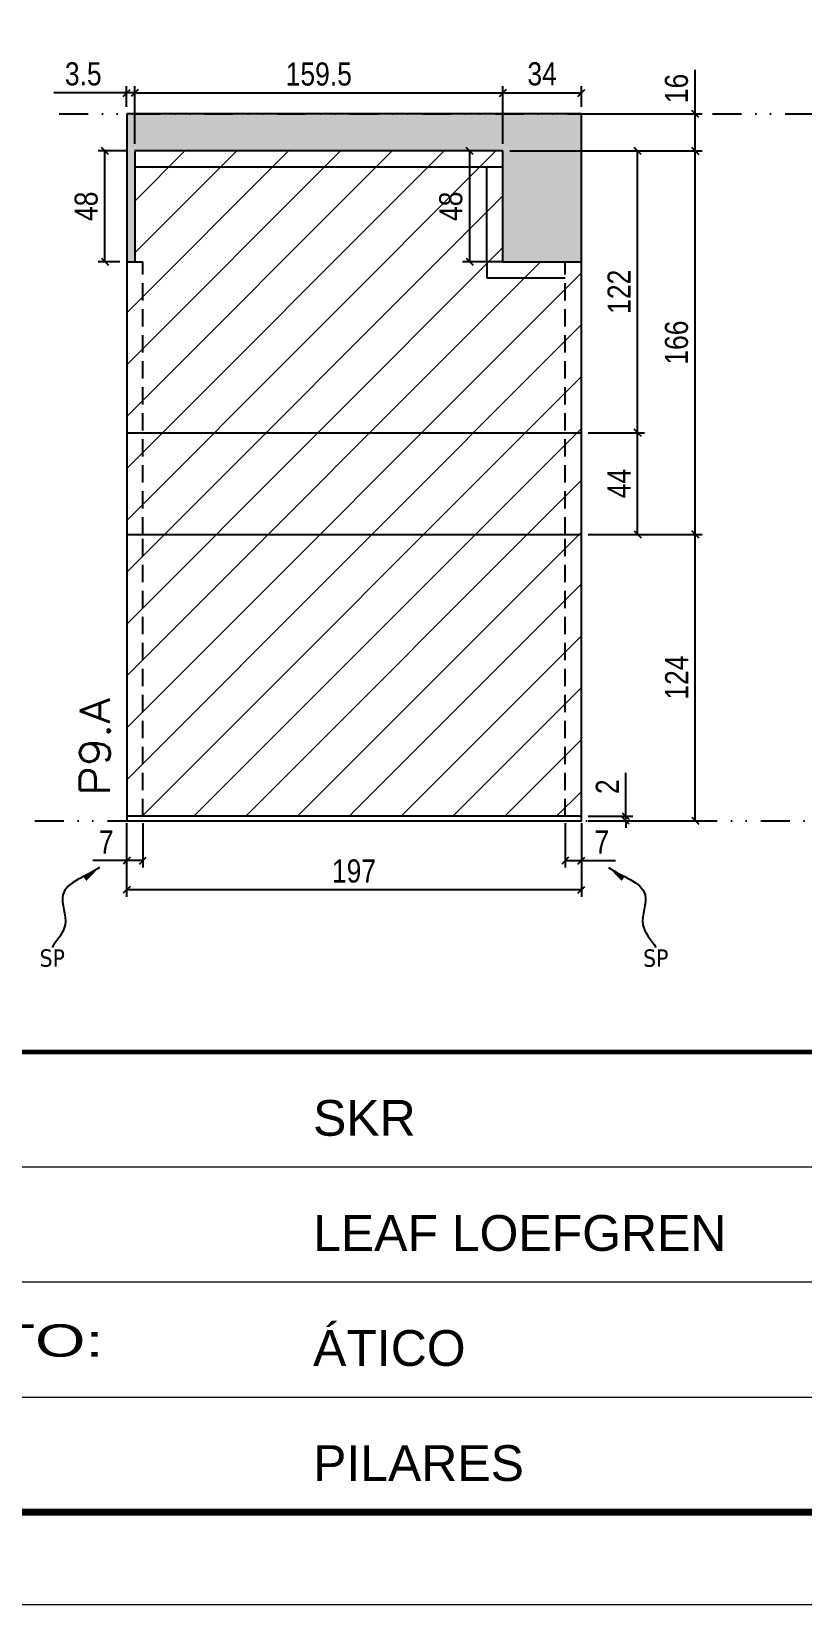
# Model space of a CAD drawing. Extents: x 14400 to 27878, y -21631 to 6985.
# Drawn here: x 19759 to 20093, y 3638 to 4319 of the extents above; entities that cross this region are included whole.
import ezdxf

# ---------------------------------------------------------------- set-up
doc = ezdxf.new("R2010")
doc.units = 0
for name, pattern in [('CONTINUO', [0]), ('DASHED', [0.75, 0.5, -0.25]), ('DIVIDE2', [0.625, 0.25, -0.125, 0, -0.125, 0, -0.125]), ('HIDDEN', [0.375, 0.25, -0.125])]:
    doc.linetypes.add(name, pattern=pattern)
for name, color, linetype in [('COTA', 241, 'Continuous'), ('Nível', 160, 'Continuous'), ('Painéis', 200, 'Continuous'), ('SARR_2.2x7', 40, 'Continuous'), ('texto', 7, 'Continuous')]:
    doc.layers.add(name, color=color, linetype=linetype)
for name, color, linetype, lineweight in [('Folhas', 255, 'Continuous', 9), ('Hachura', 251, 'Continuous', 9), ('SARRAFO DE PRESSAO', 251, 'DASHED', 9), ('Texto Seção', 7, 'Continuous', 15)]:
    doc.layers.add(name, color=color, linetype=linetype, lineweight=lineweight)
doc.styles.add('ARIAL', font='arial.ttf')
doc.styles.add('COTA TECNICA', font='techl___.ttf', dxfattribs={"height": 10})
doc.styles.add('COTA TECNICA-50', font='techl___.ttf', dxfattribs={"height": 10})
doc.styles.add('REGUA-120', font='ROMANS.shx', dxfattribs={"height": 15})
doc.styles.get("Standard").update_dxf_attribs({"font": 'arial.ttf'})
doc.styles.add('Tecnologia', font='')
doc.styles.get('Tecnologia').set_extended_font_data('Forgotten Futurist')
doc.dimstyles.new('COTA PAINEL-50', dxfattribs={"dimtxt": 10, "dimasz": 3, "dimexe": 3, "dimexo": 3, "dimgap": 3, "dimtad": 1, "dimdec": 1, "dimzin": 12, "dimdsep": 46, "dimtxsty": 'COTA TECNICA-50', "dimblk1": 'OBLIQUE', "dimblk2": 'OBLIQUE', "dimsah": 1, "dimcen": 0.9, "dimclrd": 4, "dimclre": 4, "dimclrt": 240, "dimadec": 1, "dimazin": 3, "dimtfac": 1, "dimtdec": 1, "dimtmove": 0, "dimatfit": 3, "dimfxl": 1, "dimtolj": 1, "dimtzin": 12, "dimarcsym": 0})
doc.dimstyles.new('PAINEL', dxfattribs={"dimtxt": 10, "dimasz": 3, "dimexe": 3, "dimexo": 3, "dimgap": 3, "dimtad": 1, "dimdec": 1, "dimzin": 12, "dimdsep": 46, "dimtxsty": 'COTA TECNICA', "dimblk1": 'OBLIQUE', "dimblk2": 'OBLIQUE', "dimsah": 1, "dimcen": 0.9, "dimclrd": 4, "dimclre": 4, "dimclrt": 240, "dimadec": 1, "dimazin": 3, "dimtfac": 1, "dimtdec": 1, "dimtmove": 0, "dimatfit": 3, "dimfxl": 1, "dimtolj": 1, "dimtzin": 12, "dimarcsym": 0})
doc.dimstyles.get("Standard").update_dxf_attribs({"dimtxt": 0.18, "dimasz": 0.18, "dimexe": 0.18, "dimexo": 0.0625, "dimgap": 0.09, "dimtad": 0, "dimtih": 1, "dimtoh": 1, "dimdec": 4, "dimzin": 0, "dimdsep": 46, "dimtxsty": 'Standard', "dimcen": 0.09, "dimadec": 0, "dimazin": 0, "dimtfac": 1, "dimtdec": 4, "dimtofl": 0, "dimtmove": 0, "dimatfit": 3, "dimfxl": 1, "dimtolj": 1, "dimtzin": 0, "dimarcsym": 0})

# ---------------------------------------------------------------- blocks, each defined once
blk = doc.blocks.new('9999999999')
at = {"color": 30, "linetype": 'CONTINUO'}
for p, q in [((98564.56, 34379.64), (99583.98, 34379.64)), ((98564.56, 34329.83), (99487.98, 34329.83)), ((98564.56, 34280.02), (99487.98, 34280.02))]:
    blk.add_line(p, q, dxfattribs=at)
at = {"color": 30, "linetype": 'CONTINUO', "const_width": 2}
blk.add_lwpolyline([(99583.98, 34230.21), (99583.98, 34414.45, 0.414214), (99568.98, 34429.45), (98228.98, 34429.45, 0.414214), (98213.98, 34414.45), (98213.98, 34245.21, 0.414214), (98228.98, 34230.21), (99583.98, 34230.21)], format="xyb", dxfattribs=at)
at = {"layer": 'Folhas'}
blk.add_lwpolyline([(98138.98, 34190.21), (99623.98, 34190.21), (99623.98, 35240.21), (98138.98, 35240.21)], close=True, dxfattribs=at)
at = {"layer": 'Folhas', "color": 30, "const_width": 3}
blk.add_lwpolyline([(98213.98, 34230.21), (99583.98, 34230.21), (99583.98, 35200.21), (98213.98, 35200.21)], close=True, dxfattribs=at)
at = {"color": 7, "linetype": 'Continuous', "ltscale": 5, "style": 'ARIAL'}
for s, height, p in [('SKR', 15.483, (98837.68, 34393.13)), ('LEAF LOEFGREN', 15.4829, (98837.68, 34343.32)), ('ÁTICO', 15.483, (98837.68, 34293.51)), ('PILARES', 15.483, (98837.68, 34243.7))]:
    blk.add_text(s, height=height, dxfattribs=at).set_placement(p)
at = {"layer": 'Folhas', "color": 7, "style": 'Tecnologia', "width": 1.5}
blk.add_text('PAVIMENTO:', height=14, dxfattribs=at).set_placement((98573.65, 34297.5))
blk = doc.blocks.new('_Oblique')
at = {"color": 0, "linetype": 'ByBlock', "lineweight": -2}
blk.add_line((-0.5, -0.5), (0.5, 0.5), dxfattribs=at)
blk = doc.blocks.new('*D1062')
at = {"layer": 'COTA', "color": 4, "lineweight": -2, "transparency": 16777216}
for p, q in [((19799.89, 3975.86), (19799.89, 3943.97)), ((19996.89, 3975.86), (19996.89, 3943.97)), ((19996.89, 3946.97), (19799.89, 3946.97))]:
    blk.add_line(p, q, dxfattribs=at)
at = {"layer": 'Defpoints', "color": 0, "transparency": 16777216}
for p in [(19799.89, 3978.86), (19996.89, 3978.86), (19799.89, 3946.97)]:
    blk.add_point(p, dxfattribs=at)
at = {"layer": 'COTA', "color": 4, "lineweight": -2, "transparency": 16777216, "xscale": 3, "yscale": 3, "zscale": 3, "rotation": 180}
blk.add_blockref('_Oblique', (19799.89, 3946.97), dxfattribs=at)
at = {"layer": 'COTA', "color": 4, "lineweight": -2, "transparency": 16777216, "xscale": 3, "yscale": 3, "zscale": 3}
blk.add_blockref('_Oblique', (19996.89, 3946.97), dxfattribs=at)
at = {"layer": 'COTA', "color": 240, "transparency": 16777216, "insert": (19898.39, 3955.07), "char_height": 10, "attachment_point": 5, "style": 'COTA TECNICA'}
blk.add_mtext('\\A1;197', dxfattribs=at)
blk = doc.blocks.new('*D1063')
at = {"layer": 'COTA', "color": 4, "lineweight": -2, "transparency": 16777216}
for p, q in [((19989.89, 3975.86), (19989.89, 3956.62)), ((19996.89, 3973.86), (19996.89, 3956.62)), ((19989.89, 3959.62), (19996.89, 3959.62)), ((19996.89, 3959.62), (20011.63, 3959.62))]:
    blk.add_line(p, q, dxfattribs=at)
at = {"layer": 'Defpoints', "color": 0, "transparency": 16777216}
for p in [(19989.89, 3978.86), (19996.89, 3976.86), (19996.89, 3959.62)]:
    blk.add_point(p, dxfattribs=at)
at = {"layer": 'COTA', "color": 4, "lineweight": -2, "transparency": 16777216, "xscale": 3, "yscale": 3, "zscale": 3, "rotation": 180}
blk.add_blockref('_Oblique', (19989.89, 3959.62), dxfattribs=at)
at = {"layer": 'COTA', "color": 4, "lineweight": -2, "transparency": 16777216, "xscale": 3, "yscale": 3, "zscale": 3}
blk.add_blockref('_Oblique', (19996.89, 3959.62), dxfattribs=at)
at = {"layer": 'COTA', "color": 240, "transparency": 16777216, "insert": (20005.76, 3967.69), "char_height": 10, "attachment_point": 5, "style": 'COTA TECNICA-50'}
blk.add_mtext('\\A1;7', dxfattribs=at)
blk = doc.blocks.new('*D1064')
at = {"layer": 'COTA', "color": 4, "lineweight": -2, "transparency": 16777216}
for p, q in [((20016.15, 3978.86), (20016.15, 3997.66)), ((19999.89, 3978.86), (20019.15, 3978.86)), ((20016.15, 3976.86), (20016.15, 3978.86)), ((19999.89, 3976.86), (20019.15, 3976.86)), ((20016.15, 3976.86), (20016.15, 3973.86))]:
    blk.add_line(p, q, dxfattribs=at)
at = {"layer": 'Defpoints', "color": 0, "transparency": 16777216}
for p in [(19996.89, 3978.86), (19996.89, 3976.86), (20016.15, 3976.86)]:
    blk.add_point(p, dxfattribs=at)
at = {"layer": 'COTA', "color": 4, "lineweight": -2, "transparency": 16777216, "xscale": 3, "yscale": 3, "zscale": 3}
for p, rotation in [((20016.15, 3978.86), 270), ((20016.15, 3976.86), 90)]:
    blk.add_blockref('_Oblique', p, dxfattribs=dict(at, rotation=rotation))
at = {"layer": 'COTA', "color": 240, "transparency": 16777216, "insert": (20008.15, 3991.61), "char_height": 10, "attachment_point": 5, "rotation": 90, "style": 'COTA TECNICA-50'}
blk.add_mtext('\\A1;2', dxfattribs=at)
blk = doc.blocks.new('*D1065')
at = {"layer": 'COTA', "color": 4, "lineweight": -2, "transparency": 16777216}
for p, q in [((19965.89, 4266.86), (20049.26, 4266.86)), ((20046.26, 4100.86), (20046.26, 4266.86)), ((19999.89, 4100.86), (20049.26, 4100.86))]:
    blk.add_line(p, q, dxfattribs=at)
at = {"layer": 'Defpoints', "color": 0, "transparency": 16777216}
for p in [(19962.89, 4266.86), (20046.26, 4266.86), (19996.89, 4100.86)]:
    blk.add_point(p, dxfattribs=at)
at = {"layer": 'COTA', "color": 4, "lineweight": -2, "transparency": 16777216, "xscale": 3, "yscale": 3, "zscale": 3}
for p, rotation in [((20046.26, 4266.86), 90), ((20046.26, 4100.86), 270)]:
    blk.add_blockref('_Oblique', p, dxfattribs=dict(at, rotation=rotation))
at = {"layer": 'COTA', "color": 240, "transparency": 16777216, "insert": (20038.16, 4183.86), "char_height": 10, "attachment_point": 5, "rotation": 90, "style": 'COTA TECNICA-50'}
blk.add_mtext('\\A1;166', dxfattribs=at)
blk = doc.blocks.new('*D1066')
at = {"layer": 'COTA', "color": 4, "linetype": 'ByBlock', "lineweight": -2, "transparency": 16777216}
for p, q in [((19999.89, 4100.86), (20049.26, 4100.86)), ((20046.26, 3976.86), (20046.26, 4100.86)), ((19999.89, 3976.86), (20049.26, 3976.86))]:
    blk.add_line(p, q, dxfattribs=at)
at = {"layer": 'Defpoints', "color": 0, "linetype": 'ByBlock', "transparency": 16777216}
for p in [(19996.89, 4100.86), (20046.26, 4100.86), (19996.89, 3976.86)]:
    blk.add_point(p, dxfattribs=at)
at = {"layer": 'COTA', "color": 4, "linetype": 'ByBlock', "lineweight": -2, "transparency": 16777216, "xscale": 3, "yscale": 3, "zscale": 3}
for p, rotation in [((20046.26, 4100.86), 90), ((20046.26, 3976.86), 270)]:
    blk.add_blockref('_Oblique', p, dxfattribs=dict(at, rotation=rotation))
at = {"layer": 'COTA', "color": 240, "linetype": 'ByBlock', "transparency": 16777216, "insert": (20038.19, 4038.86), "char_height": 10, "attachment_point": 5, "rotation": 90, "style": 'COTA TECNICA'}
blk.add_mtext('\\A1;124', dxfattribs=at)
blk = doc.blocks.new('*D1067')
at = {"layer": 'COTA', "color": 4, "lineweight": -2, "transparency": 16777216}
for p, q in [((19799.89, 3973.86), (19799.89, 3956.62)), ((19806.89, 3975.86), (19806.89, 3956.62)), ((19799.89, 3959.62), (19785.16, 3959.62)), ((19806.89, 3959.62), (19799.89, 3959.62))]:
    blk.add_line(p, q, dxfattribs=at)
at = {"layer": 'Defpoints', "color": 0, "transparency": 16777216}
for p in [(19806.89, 3978.86), (19799.89, 3976.86), (19799.89, 3959.62)]:
    blk.add_point(p, dxfattribs=at)
at = {"layer": 'COTA', "color": 4, "lineweight": -2, "transparency": 16777216, "xscale": 3, "yscale": 3, "zscale": 3, "rotation": 180}
blk.add_blockref('_Oblique', (19799.89, 3959.62), dxfattribs=at)
at = {"layer": 'COTA', "color": 4, "lineweight": -2, "transparency": 16777216, "xscale": 3, "yscale": 3, "zscale": 3}
blk.add_blockref('_Oblique', (19806.89, 3959.62), dxfattribs=at)
at = {"layer": 'COTA', "color": 240, "transparency": 16777216, "insert": (19791.03, 3967.69), "char_height": 10, "attachment_point": 5, "style": 'COTA TECNICA-50'}
blk.add_mtext('\\A1;7', dxfattribs=at)
blk = doc.blocks.new('*D1069')
at = {"layer": 'COTA', "color": 4, "lineweight": -2, "transparency": 16777216}
for p, q in [((20046.26, 4282.86), (20046.26, 4301.87)), ((19999.89, 4282.86), (20049.26, 4282.86)), ((20046.26, 4266.86), (20046.26, 4282.86)), ((19965.89, 4266.86), (20049.26, 4266.86))]:
    blk.add_line(p, q, dxfattribs=at)
at = {"layer": 'Defpoints', "color": 0, "transparency": 16777216}
for p in [(19996.89, 4282.86), (20046.26, 4282.86), (19962.89, 4266.86)]:
    blk.add_point(p, dxfattribs=at)
at = {"layer": 'COTA', "color": 4, "lineweight": -2, "transparency": 16777216, "xscale": 3, "yscale": 3, "zscale": 3}
for p, rotation in [((20046.26, 4282.86), 90), ((20046.26, 4266.86), 270)]:
    blk.add_blockref('_Oblique', p, dxfattribs=dict(at, rotation=rotation))
at = {"layer": 'COTA', "color": 240, "transparency": 16777216, "insert": (20038.16, 4293.87), "char_height": 10, "attachment_point": 5, "rotation": 90, "style": 'COTA TECNICA'}
blk.add_mtext('\\A1;16', dxfattribs=at)
blk = doc.blocks.new('*D2756')
at = {"layer": 'COTA', "color": 4, "lineweight": -2, "transparency": 16777216}
for p, q in [((19799.89, 4291.93), (19768.29, 4291.93)), ((19799.89, 4285.86), (19799.89, 4294.93)), ((19803.39, 4291.93), (19799.89, 4291.93)), ((19803.39, 4269.86), (19803.39, 4294.93)), ((19803.39, 4291.93), (19806.39, 4291.93))]:
    blk.add_line(p, q, dxfattribs=at)
at = {"layer": 'Defpoints', "color": 0, "transparency": 16777216}
for p in [(19799.89, 4291.93), (19799.89, 4282.86), (19803.39, 4266.86)]:
    blk.add_point(p, dxfattribs=at)
at = {"layer": 'COTA', "color": 4, "lineweight": -2, "transparency": 16777216, "xscale": 3, "yscale": 3, "zscale": 3}
blk.add_blockref('_Oblique', (19799.89, 4291.93), dxfattribs=at)
at = {"layer": 'COTA', "color": 4, "lineweight": -2, "transparency": 16777216, "xscale": 3, "yscale": 3, "zscale": 3, "rotation": 180}
blk.add_blockref('_Oblique', (19803.39, 4291.93), dxfattribs=at)
at = {"layer": 'COTA', "color": 240, "transparency": 16777216, "insert": (19781.09, 4300.15), "char_height": 10, "attachment_point": 5, "style": 'COTA TECNICA'}
blk.add_mtext('\\A1;3.5', dxfattribs=at)
blk = doc.blocks.new('*D2757')
at = {"layer": 'COTA', "color": 4, "lineweight": -2, "transparency": 16777216}
for p, q in [((19803.39, 4269.86), (19803.39, 4294.93)), ((19803.39, 4291.93), (19962.89, 4291.93)), ((19962.89, 4269.86), (19962.89, 4294.93))]:
    blk.add_line(p, q, dxfattribs=at)
at = {"layer": 'Defpoints', "color": 0, "transparency": 16777216}
for p in [(19962.89, 4291.93), (19803.39, 4266.86), (19962.89, 4266.86)]:
    blk.add_point(p, dxfattribs=at)
at = {"layer": 'COTA', "color": 4, "lineweight": -2, "transparency": 16777216, "xscale": 3, "yscale": 3, "zscale": 3, "rotation": 180}
blk.add_blockref('_Oblique', (19803.39, 4291.93), dxfattribs=at)
at = {"layer": 'COTA', "color": 4, "lineweight": -2, "transparency": 16777216, "xscale": 3, "yscale": 3, "zscale": 3}
blk.add_blockref('_Oblique', (19962.89, 4291.93), dxfattribs=at)
at = {"layer": 'COTA', "color": 240, "transparency": 16777216, "insert": (19883.14, 4300.07), "char_height": 10, "attachment_point": 5, "style": 'COTA TECNICA'}
blk.add_mtext('\\A1;159.5', dxfattribs=at)
blk = doc.blocks.new('*D2758')
at = {"layer": 'COTA', "color": 4, "lineweight": -2, "transparency": 16777216}
for p, q in [((19962.89, 4269.86), (19962.89, 4294.93)), ((19962.89, 4291.93), (19996.89, 4291.93)), ((19996.89, 4285.86), (19996.89, 4294.93))]:
    blk.add_line(p, q, dxfattribs=at)
at = {"layer": 'Defpoints', "color": 0, "transparency": 16777216}
for p in [(19996.89, 4291.93), (19996.89, 4282.86), (19962.89, 4266.86)]:
    blk.add_point(p, dxfattribs=at)
at = {"layer": 'COTA', "color": 4, "lineweight": -2, "transparency": 16777216, "xscale": 3, "yscale": 3, "zscale": 3, "rotation": 180}
blk.add_blockref('_Oblique', (19962.89, 4291.93), dxfattribs=at)
at = {"layer": 'COTA', "color": 4, "lineweight": -2, "transparency": 16777216, "xscale": 3, "yscale": 3, "zscale": 3}
blk.add_blockref('_Oblique', (19996.89, 4291.93), dxfattribs=at)
at = {"layer": 'COTA', "color": 240, "transparency": 16777216, "insert": (19979.89, 4300.15), "char_height": 10, "attachment_point": 5, "style": 'COTA TECNICA'}
blk.add_mtext('\\A1;34', dxfattribs=at)
blk = doc.blocks.new('*D2759')
at = {"layer": 'COTA', "color": 4, "lineweight": -2, "transparency": 16777216}
for p, q in [((19999.89, 4144.86), (20024.29, 4144.86)), ((20021.29, 4100.86), (20021.29, 4144.86)), ((19999.89, 4100.86), (20024.29, 4100.86))]:
    blk.add_line(p, q, dxfattribs=at)
at = {"layer": 'Defpoints', "color": 0, "transparency": 16777216}
for p in [(19996.89, 4144.86), (20021.29, 4144.86), (19996.89, 4100.86)]:
    blk.add_point(p, dxfattribs=at)
at = {"layer": 'COTA', "color": 4, "lineweight": -2, "transparency": 16777216, "xscale": 3, "yscale": 3, "zscale": 3}
for p, rotation in [((20021.29, 4144.86), 90), ((20021.29, 4100.86), 270)]:
    blk.add_blockref('_Oblique', p, dxfattribs=dict(at, rotation=rotation))
at = {"layer": 'COTA', "color": 240, "transparency": 16777216, "insert": (20013.22, 4122.86), "char_height": 10, "attachment_point": 5, "rotation": 90, "style": 'COTA TECNICA'}
blk.add_mtext('\\A1;44', dxfattribs=at)
blk = doc.blocks.new('*D2760')
at = {"layer": 'COTA', "color": 4, "lineweight": -2, "transparency": 16777216}
for p, q in [((19965.89, 4266.86), (20024.29, 4266.86)), ((20021.29, 4144.86), (20021.29, 4266.86)), ((19999.89, 4144.86), (20024.29, 4144.86))]:
    blk.add_line(p, q, dxfattribs=at)
at = {"layer": 'Defpoints', "color": 0, "transparency": 16777216}
for p in [(19962.89, 4266.86), (20021.29, 4266.86), (19996.89, 4144.86)]:
    blk.add_point(p, dxfattribs=at)
at = {"layer": 'COTA', "color": 4, "lineweight": -2, "transparency": 16777216, "xscale": 3, "yscale": 3, "zscale": 3}
for p, rotation in [((20021.29, 4266.86), 90), ((20021.29, 4144.86), 270)]:
    blk.add_blockref('_Oblique', p, dxfattribs=dict(at, rotation=rotation))
at = {"layer": 'COTA', "color": 240, "transparency": 16777216, "insert": (20013.23, 4205.86), "char_height": 10, "attachment_point": 5, "rotation": 90, "style": 'COTA TECNICA'}
blk.add_mtext('\\A1;122', dxfattribs=at)
blk = doc.blocks.new('*D2768')
at = {"layer": 'COTA', "color": 4, "lineweight": -2, "transparency": 16777216}
for p, q in [((19959.89, 4266.86), (19945.47, 4266.86)), ((19948.47, 4266.86), (19948.47, 4218.86)), ((19959.89, 4218.86), (19945.47, 4218.86))]:
    blk.add_line(p, q, dxfattribs=at)
at = {"layer": 'Defpoints', "color": 0, "transparency": 16777216}
for p in [(19962.89, 4266.86), (19948.47, 4218.86), (19962.89, 4218.86)]:
    blk.add_point(p, dxfattribs=at)
at = {"layer": 'COTA', "color": 4, "lineweight": -2, "transparency": 16777216, "xscale": 3, "yscale": 3, "zscale": 3}
for p, rotation in [((19948.47, 4266.86), 90), ((19948.47, 4218.86), 270)]:
    blk.add_blockref('_Oblique', p, dxfattribs=dict(at, rotation=rotation))
at = {"layer": 'COTA', "color": 240, "transparency": 16777216, "insert": (19940.38, 4242.86), "char_height": 10, "attachment_point": 5, "rotation": 90, "style": 'COTA TECNICA'}
blk.add_mtext('\\A1;48', dxfattribs=at)
blk = doc.blocks.new('*D2769')
at = {"layer": 'COTA', "color": 4, "lineweight": -2, "transparency": 16777216}
for p, q in [((19800.39, 4266.86), (19787.5, 4266.86)), ((19790.5, 4218.86), (19790.5, 4266.86)), ((19796.89, 4218.86), (19787.5, 4218.86))]:
    blk.add_line(p, q, dxfattribs=at)
at = {"layer": 'Defpoints', "color": 0, "transparency": 16777216}
for p in [(19790.5, 4266.86), (19803.39, 4266.86), (19799.89, 4218.86)]:
    blk.add_point(p, dxfattribs=at)
at = {"layer": 'COTA', "color": 4, "lineweight": -2, "transparency": 16777216, "xscale": 3, "yscale": 3, "zscale": 3}
for p, rotation in [((19790.5, 4266.86), 90), ((19790.5, 4218.86), 270)]:
    blk.add_blockref('_Oblique', p, dxfattribs=dict(at, rotation=rotation))
at = {"layer": 'COTA', "color": 240, "transparency": 16777216, "insert": (19782.4, 4242.86), "char_height": 10, "attachment_point": 5, "rotation": 90, "style": 'COTA TECNICA'}
blk.add_mtext('\\A1;48', dxfattribs=at)

msp = doc.modelspace()

# ---------------------------------------------------------------- hatches: boundary and pattern name
at = {"layer": 'COTA'}
h = msp.add_hatch(dxfattribs=at)
h.set_pattern_fill('AR-CONC', color=256, scale=0.03)
h.set_pattern_definition([(50, (4768.5, 1148.575), (5.4655401, -0.4781726), [0.5715, -6.2865]), (355, (4768.5, 1148.575), (-1.0573026, 5.7317054), [0.4572, -5.0292175]), (100.451445, (4768.9555, 1148.535), (4.4082374, 5.2535326), [0.4857003, -5.3427073]), (46.1842, (4768.5, 1150.099), (8.1323712, -1.2612698), [0.85725, -9.42975]), (96.63556, (4769.178, 1149.994), (7.122124, 7.4227837), [0.7285507, -8.0140682]), (351.18415, (4768.5, 1150.099), (7.122124, 7.4227837), [0.685799, -7.543792]), (21, (4769.262, 1149.718), (4.5484317, -3.067956), [0.5715, -6.2865]), (326, (4769.262, 1149.718), (1.8540609, 5.525639), [0.4572, -5.0292]), (71.451445, (4769.641, 1149.4624), (6.4024926, 2.457683), [0.4857003, -5.3426981]), (37.5, (4768.5, 1148.5751), (0.0926581, 2.53665117), [0, -4.96824, 0, -5.1054, 0, -5.04825]), (7.5, (4768.5, 1148.575), (2.00458988, 3.00541724), [0, -2.91084, 0, -4.85394, 0, -1.92405]), (327.5, (4766.8007, 1148.5751), (4.06771786, -0.17186232), [0, -1.905, 0, -5.9436, 0, -7.8867]), (317.5, (4766.0387, 1148.575), (4.44387544, 0.7627947), [0, -2.4765, 0, -3.94716, 0, -5.6007])])
h.paths.add_polyline_path([(19996.895, 4282.86), (19799.895, 4282.86), (19799.895, 4218.86), (19803.395, 4218.86), (19803.395, 4266.86), (19962.895, 4266.86), (19962.895, 4218.86), (19996.895, 4218.86)])
at = {"layer": 'Hachura'}
h = msp.add_hatch(dxfattribs=at)
h.set_pattern_fill('ANSI31', color=256, scale=5)
h.paths.add_polyline_path([(19996.895, 4218.86), (19962.895, 4218.86), (19962.895, 4266.86), (19803.395, 4266.86), (19803.395, 4218.86), (19799.895, 4218.86), (19799.895, 4144.86), (19996.895, 4144.86)])
h.paths.add_polyline_path([(19996.895, 4144.86), (19799.895, 4144.86), (19799.895, 4100.86), (19996.895, 4100.86)])
h.paths.add_polyline_path([(19996.895, 4100.86), (19799.895, 4100.86), (19799.895, 3978.86), (19996.895, 3978.86)])
h.paths.add_polyline_path([(20335.969, 4100.86), (20138.969, 4100.86), (20138.969, 3978.86), (20335.969, 3978.86)])
h.paths.add_polyline_path([(20335.969, 4146.86), (20138.969, 4146.86), (20138.969, 4100.86), (20335.969, 4100.86)])
h.paths.add_polyline_path([(20335.969, 4218.86), (20332.469, 4218.86), (20332.469, 4268.86), (20227.969, 4268.86), (20227.969, 4218.86), (20138.969, 4218.86), (20138.969, 4146.86), (20335.969, 4146.86)])
h.paths.add_polyline_path([(20510.654, 4218.86), (20491.654, 4218.86), (20491.654, 3978.86), (20510.654, 3978.86)])

# ---------------------------------------------------------------- linework, layer by layer
at = {"layer": 'COTA'}
for p, q in [((19996.895, 4282.86), (19799.895, 4282.86)), ((19799.895, 4282.86), (19799.895, 4218.86)), ((19996.895, 4218.86), (19996.895, 4282.86)), ((19962.895, 4218.86), (19955.895, 4218.86)), ((19955.895, 4218.86), (19955.895, 4211.86))]:
    msp.add_line(p, q, dxfattribs=at)
at = {"layer": 'Nível', "color": 4, "linetype": 'DIVIDE2', "ltscale": 50}
for p, q in [((19770.711, 4282.86), (20626.967, 4282.86)), ((19256.967, 3976.86), (20626.967, 3976.86))]:
    msp.add_line(p, q, dxfattribs=at)
at = {"layer": 'Painéis'}
for p, q in [((19962.895, 4266.86), (19803.395, 4266.86)), ((19803.395, 4266.86), (19803.395, 4218.86)), ((19962.895, 4218.86), (19962.895, 4266.86)), ((19799.895, 4218.86), (19799.895, 3978.86)), ((19799.895, 4218.86), (19806.895, 4218.86)), ((19962.895, 4218.86), (19996.895, 4218.86)), ((19996.895, 3978.86), (19996.895, 4218.86)), ((19799.895, 4144.86), (19996.895, 4144.86)), ((19799.895, 4100.86), (19996.895, 4100.86))]:
    msp.add_line(p, q, dxfattribs=at)
msp.add_lwpolyline([(19996.895, 3978.86), (19799.895, 3978.86), (19799.895, 3976.86), (19996.895, 3976.86)], close=True, dxfattribs=at)
at = {"layer": 'SARR_2.2x7'}
for p, q in [((19962.895, 4259.86), (19803.395, 4259.86)), ((19955.895, 4218.86), (19955.895, 4259.86)), ((19955.895, 4211.86), (19989.895, 4211.86))]:
    msp.add_line(p, q, dxfattribs=at)
at = {"layer": 'SARR_2.2x7', "linetype": 'HIDDEN', "ltscale": 30}
for p, q in [((19806.895, 4100.86), (19806.895, 4218.86)), ((19989.895, 4100.86), (19989.895, 4218.86)), ((19806.895, 3978.86), (19806.895, 4100.86)), ((19989.895, 3978.86), (19989.895, 4100.86))]:
    msp.add_line(p, q, dxfattribs=at)

# ---------------------------------------------------------------- block references
at = {"layer": 'SARRAFO DE PRESSAO', "color": 6, "linetype": 'ByBlock'}
msp.add_blockref('9999999999', (-78957.011, -30552.628), dxfattribs=at)

# ---------------------------------------------------------------- texts
at = {"layer": 'texto', "color": 0, "char_height": 7.5, "attachment_point": 5}
for insert in [(19767.647, 3917.369), (20029.142, 3917.369)]:
    msp.add_mtext('{\\fTahoma|b0|i0|c0|p34;\\C4;SP}', dxfattribs=dict(at, insert=insert))
at = {"layer": 'Texto Seção', "style": 'REGUA-120', "width": 1.1}
msp.add_text('P9.A', height=13, rotation=90, dxfattribs=at).set_placement((19792.645, 3987.624))

# ---------------------------------------------------------------- dimensions: what is measured, and where the dimension line sits
at = {"layer": 'COTA'}
for base, p1, p2, dimstyle, picture, middle in [((19799.895, 4291.93), (19803.395, 4266.86), (19799.895, 4282.86), 'PAINEL', '*D2756', (19781.092, 4300.149)), ((19962.895, 4291.93), (19803.395, 4266.86), (19962.895, 4266.86), 'PAINEL', '*D2757', (19883.145, 4300.069)), ((19996.895, 4291.93), (19962.895, 4266.86), (19996.895, 4282.86), 'PAINEL', '*D2758', (19979.895, 4300.149)), ((19996.895, 3959.619), (19989.895, 3978.86), (19996.895, 3976.86), 'COTA PAINEL-50', '*D1063', (20005.76, 3967.692))]:
    dim = msp.add_linear_dim(base=base, p1=p1, p2=p2, dimstyle=dimstyle, dxfattribs=at)
    dim.commit()
    dim.dimension.update_dxf_attribs({"geometry": picture, "text_midpoint": middle})
for base, p1, p2, angle, dimstyle, picture, middle in [((20046.262, 4282.86), (19962.895, 4266.86), (19996.895, 4282.86), 90, 'PAINEL', '*D1069', (20038.16, 4293.868)), ((19790.499, 4266.86), (19799.895, 4218.86), (19803.395, 4266.86), 90, 'PAINEL', '*D2769', (19782.404, 4242.86)), ((19948.471, 4218.86), (19962.895, 4266.86), (19962.895, 4218.86), 90, 'PAINEL', '*D2768', (19940.376, 4242.86)), ((20046.262, 4266.86), (19996.895, 4100.86), (19962.895, 4266.86), 90, 'COTA PAINEL-50', '*D1065', (20038.16, 4183.86)), ((20021.293, 4144.86), (19996.895, 4100.86), (19996.895, 4144.86), 90, 'PAINEL', '*D2759', (20013.22, 4122.86)), ((19799.895, 3959.619), (19806.895, 3978.86), (19799.895, 3976.86), 180, 'COTA PAINEL-50', '*D1067', (19791.029, 3967.692))]:
    dim = msp.add_linear_dim(base=base, p1=p1, p2=p2, angle=angle, dimstyle=dimstyle, dxfattribs=at)
    dim.commit()
    dim.dimension.update_dxf_attribs({"geometry": picture, "text_midpoint": middle})
for base, p1, p2, angle, override, picture, middle in [((20021.293, 4266.86), (19996.895, 4144.86), (19962.895, 4266.86), 90, {"dimtmove": 1}, '*D2760', (20013.234, 4205.86)), ((19799.895, 3946.966), (19996.895, 3978.86), (19799.895, 3978.86), 180, {"dimarcsym": 2}, '*D1062', (19898.395, 3955.068))]:
    dim = msp.add_linear_dim(base=base, p1=p1, p2=p2, angle=angle, dimstyle='PAINEL', override=override, dxfattribs=at)
    dim.commit()
    dim.dimension.update_dxf_attribs({"geometry": picture, "text_midpoint": middle})
at = {"layer": 'COTA', "linetype": 'ByBlock'}
dim = msp.add_aligned_dim(p1=(19996.895, 3976.86), p2=(19996.895, 4100.86), distance=-49.367, dimstyle='PAINEL', dxfattribs=at)
dim.commit()
dim.dimension.update_dxf_attribs({"geometry": '*D1066', "text_midpoint": (20038.189, 4038.86)})
at = {"layer": 'COTA'}
dim = msp.add_linear_dim(base=(20016.153, 3976.86), p1=(19996.895, 3978.86), p2=(19996.895, 3976.86), angle=90, dimstyle='COTA PAINEL-50', dxfattribs=at)
dim.commit()
dim.dimension.update_dxf_attribs({"geometry": '*D1064', "text_midpoint": (20016.153, 3991.607), "dimtype": 160})

# ---------------------------------------------------------------- leaders
at = {"layer": 'COTA', "path_type": 1}
for points in [[(19788.066, 3956.68), (19772.28, 3944.844), (19773.206, 3931.838), (19767.653, 3922.056)], [(20008.724, 3956.68), (20024.509, 3944.844), (20023.584, 3931.838), (20029.136, 3922.056)]]:
    msp.add_leader(points, dimstyle='Standard', override={"dimasz": 8}, dxfattribs=at)

doc.saveas('drawing.dxf')
